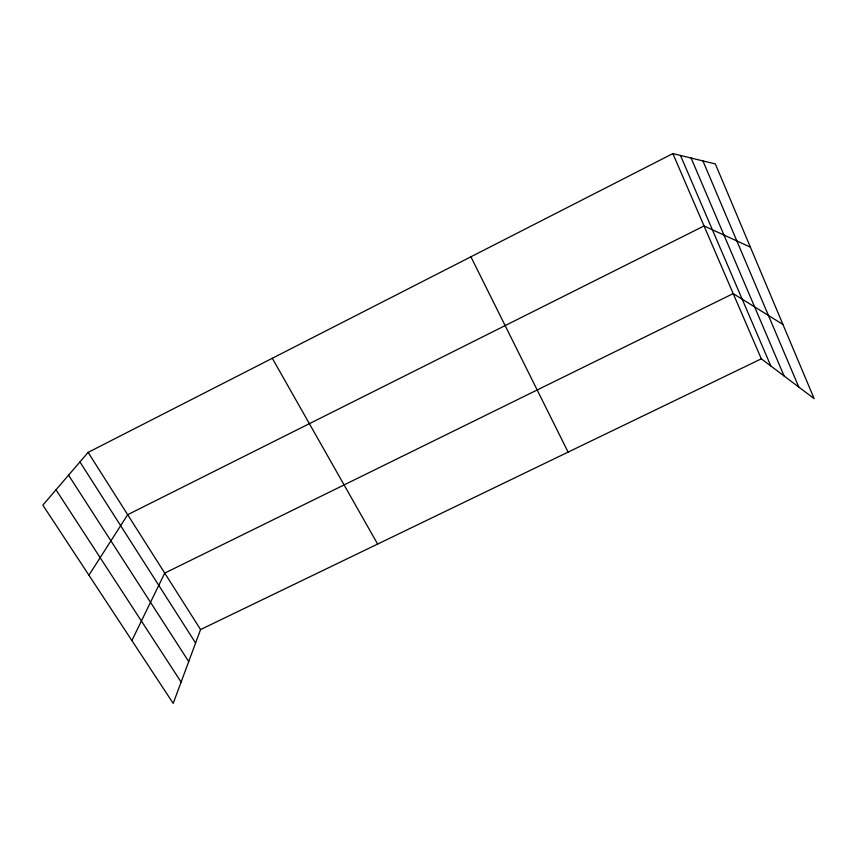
<?xml version="1.0" encoding="UTF-8"?>
<svg xmlns="http://www.w3.org/2000/svg" width="857" height="857" viewBox="0 0 857 857"><rect width="100%" height="100%" fill="white"/><g stroke="black" fill="none" stroke-linecap="round" stroke-linejoin="round"><path stroke-width="1.29" d="M761.316 358.826L200.57 629.563L173.21 703.404L42.85 505.127L88.121 452.389L672.863 153.596L715.349 163.933L814.15 398.644L761.316 358.826L672.863 153.596M131.882 640.543L164.737 573.108L733.206 293.597L782.923 324.471M88.924 575.197L127.672 514.703L704.047 225.948L750.368 247.127M56.005 489.818L181.116 682.065M68.571 475.164L188.711 661.583M79.937 461.934L195.589 642.996M88.121 452.389L200.57 629.563M272.301 358.28L377.626 544.077M470.911 256.8L568.095 452.11M680.49 155.449L770.861 366.014M691.106 158.031L784.101 375.998M702.922 160.902L798.788 387.064"/></g></svg>
